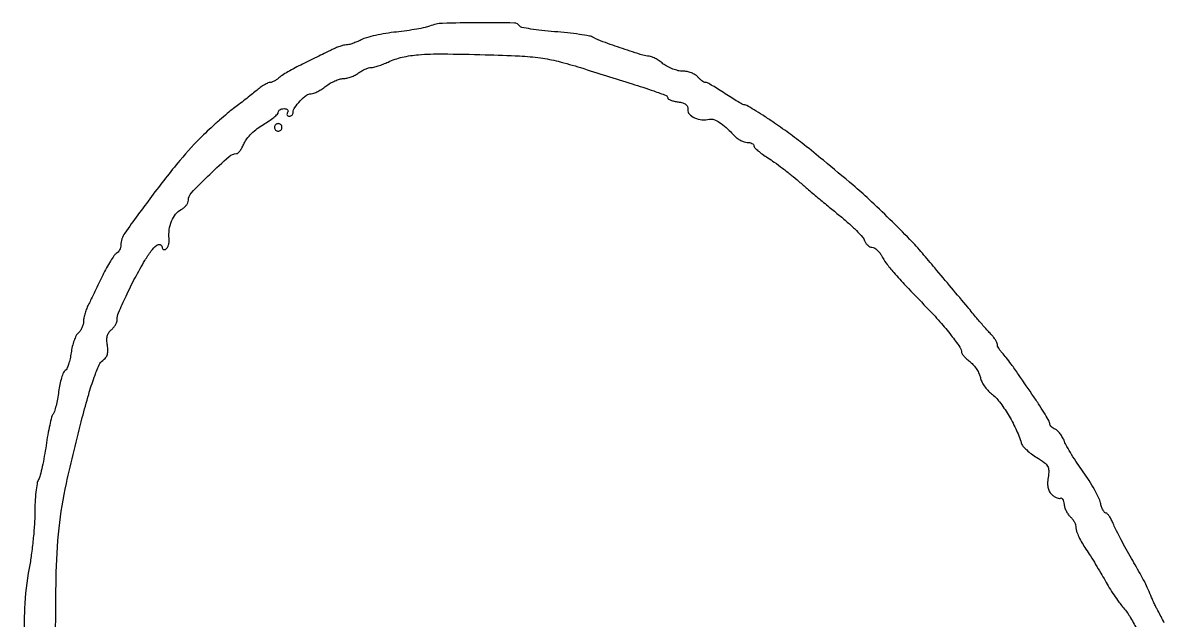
# Model space of a CAD drawing. Extents: x 166 to 1835, y 45 to 1905.
# Drawn here: x 1144.8 to 1449.5, y 1228.4 to 1387.9 of the extents above; entities that cross this region are included whole.
import ezdxf

# ---------------------------------------------------------------- set-up
doc = ezdxf.new("R2010")
doc.units = 0

msp = doc.modelspace()

# ---------------------------------------------------------------- linework, layer by layer
for points in [[(1449.531898, 1227.733053, 0.021268), (1447.850012, 1231, -0.013954), (1447.450662, 1231.748606, -0.005591), (1446.944554, 1232.79375, -0.005527), (1446.423837, 1233.932963, -0.006949), (1445.967942, 1235, 0.007222), (1445.037461, 1237.174545, 0.015844), (1444.249548, 1238.803776, 0.008852), (1443.125011, 1240.863014, 0.00099), (1440.472995, 1245.5, -0.005217), (1439.071748, 1247.99883, -0.005099), (1437.712058, 1250.545312, -0.005031), (1436.563884, 1252.804664, -0.019071), (1435.915004, 1254.25, 0.024038), (1435.429561, 1255.303174, 0.03321), (1434.88893, 1256.192188, 0.034974), (1434.368452, 1256.832291, 0.207449), (1433.98163, 1257, -0.232382), (1433.623901, 1257.175751, -0.043621), (1433.218511, 1257.807812, -0.038619), (1432.836493, 1258.696705, -0.02676), (1432.539086, 1259.75, 0.056897), (1432.046327, 1261.163849, 0.014743), (1430.934206, 1263.307812, 0.014801), (1429.512507, 1265.692545, 0.014602), (1427.946058, 1268, -0.00927), (1426.347507, 1270.301545, -0.009175), (1424.829694, 1272.668636, -0.009073), (1423.577749, 1274.787445, -0.034711), (1422.916551, 1276.169825, 0.035371), (1422.406797, 1277.231977, 0.03491), (1421.750438, 1278.216596, 0.037058), (1421.053081, 1278.992963, 0.099948), (1420.430124, 1279.38844, -0.054365), (1419.883177, 1279.669741, -0.057244), (1419.420099, 1280.05822, -0.063907), (1419.104872, 1280.48986, -0.126451), (1419, 1280.897901, 0.12858), (1418.838684, 1281.514825, 0.006009), (1417.751563, 1283.398067, 0.009597), (1416.378248, 1285.61435, 0.006718), (1414.75, 1288.060079, 0.00074), (1410.67208, 1293.991648, 0.0054), (1408.682467, 1296.810859, 0.011353), (1407.380298, 1298.530656, 0.022498), (1406.257843, 1299.821429, -0.03153), (1405.776472, 1300.395594, -0.031239), (1405.369491, 1301.027455, -0.032847), (1405.085693, 1301.623941, -0.094887), (1405, 1302.071429, 0.11503), (1404.889257, 1302.546426, 0.026868), (1404.485938, 1303.264383, 0.026315), (1403.919865, 1304.06038, 0.023167), (1403.25, 1304.828598, -0.006945), (1402.437051, 1305.702027, -0.003421), (1401.426562, 1306.833855, -0.003393), (1400.393338, 1308.023389, -0.004942), (1399.5, 1309.087185, 0.001837), (1397.118661, 1311.958928, 0.000352), (1392.773667, 1317.152265, 0.000397), (1388.291149, 1322.493693, 0.000988), (1385, 1326.393484, 0.017592), (1381.642512, 1330.084504, 0.005331), (1376.297218, 1335.445241, 0.005504), (1370.736694, 1340.785255, 0.013481), (1366.5, 1344.555472, 0.00177), (1358.545357, 1351.21088, 0.00648), (1353.435378, 1355.34485, 0.009421), (1349.305077, 1358.474331, 0.008604), (1344.934464, 1361.54437, 0.005138), (1342.356008, 1363.251691, 0.007597), (1340.056943, 1364.691159, 0.003929), (1338.092132, 1365.859186, 0.132896), (1337.5717, 1366, -0.123668), (1337.0789, 1366.12378, -0.007221), (1335.713894, 1366.88125, -0.010584), (1334.104625, 1367.850764, -0.007571), (1332.344893, 1369, 0.008009), (1330.58187, 1370.149185, 0.011086), (1328.962445, 1371.11875, 0.007834), (1327.589177, 1371.87188, 0.122092), (1327.072313, 1372, -0.122158), (1326.670519, 1372.099651, -0.035094), (1326.122259, 1372.440625, -0.033054), (1325.537397, 1372.925919, -0.02985), (1325, 1373.5, 0.086221), (1324.325484, 1374.075155, 0.043589), (1323.31513, 1374.559375, 0.041572), (1322.153836, 1374.889163, 0.048438), (1321.012414, 1375, -0.058112), (1319.777834, 1375.143974, -0.032404), (1318.328499, 1375.5875, -0.031876), (1316.901474, 1376.234183, -0.044354), (1315.727129, 1377, 0.019577), (1314.671262, 1377.7656, 0.022214), (1313.601306, 1378.4125, 0.022114), (1312.653235, 1378.876515, 0.103097), (1312.060725, 1379, -0.077111), (1310.338128, 1379.267251, -0.003914), (1304.930925, 1381.033145, -0.005736), (1299.690121, 1382.857351, -0.038645), (1297.183594, 1383.987795, 0.079555), (1296.078559, 1384.381374, 0.008812), (1293.425338, 1384.825248, 0.01056), (1290.226114, 1385.233808, 0.008366), (1286.753729, 1385.544256, -0.009232), (1283.36144, 1385.853468, -0.013782), (1280.411368, 1386.259957, -0.008713), (1277.998539, 1386.703794, -0.207368), (1277.444712, 1387.089459, 0.256671), (1276.069643, 1387.867172, 0.00362), (1266.232973, 1387.916289, 0.007096), (1256.88185, 1387.762565, 0.088721), (1253.430227, 1387.035508, -0.044126), (1252.222896, 1386.666806, -0.008399), (1249.965327, 1386.229353, -0.008902), (1247.303789, 1385.808577, -0.008077), (1244.541311, 1385.467521, 0.013994), (1241.739115, 1385.087848, 0.013931), (1238.958285, 1384.551545, 0.013903), (1236.557647, 1383.948311, 0.051783), (1235.111084, 1383.374787, -0.018663), (1234.012674, 1382.852819, -0.018322), (1232.871704, 1382.410736, -0.018554), (1231.844488, 1382.097582, -0.063642), (1231.154292, 1382.006161, 0.062509), (1230.461678, 1381.91601, 0.01798), (1229.424188, 1381.606133, 0.01779), (1228.269239, 1381.16906, 0.018065), (1227.154292, 1380.653015, -0.002457), (1225.798835, 1379.97351, -0.000828), (1223.816163, 1378.995821, -0.000824), (1221.619871, 1377.921796, -0.000944), (1219.517752, 1376.903015, 0.008891), (1217.512121, 1375.891321, 0.009758), (1215.605655, 1374.838698, 0.009257), (1214.012856, 1373.87849, 0.047523), (1213.196323, 1373.25, -0.034339), (1212.607569, 1372.771637, -0.032239), (1211.946726, 1372.367188, -0.033857), (1211.313317, 1372.086548, -0.087568), (1210.822927, 1372, 0.115772), (1210.261817, 1371.868314, 0.01984), (1209.294657, 1371.339062, 0.020697), (1208.188323, 1370.611427, 0.017166), (1207.072606, 1369.75, -0.004448), (1205.793316, 1368.709298, -0.002283), (1204.172409, 1367.426563, -0.002268), (1202.491441, 1366.121004, -0.003419), (1201.013701, 1365, 0.013919), (1199.409421, 1363.729066, 0.00564), (1197.292084, 1361.9125, 0.005575), (1195.056853, 1359.906027, 0.007058), (1193.038511, 1358, 0.02724), (1186.738355, 1351.174932, 0.012091), (1179.157903, 1341.543144, 0.0064), (1172.013456, 1331.740183, 0.155485), (1171, 1328.559946, -0.074291), (1170.907676, 1327.942008, -0.052185), (1170.632812, 1327.293512, -0.052028), (1170.228272, 1326.713631, -0.072267), (1169.75, 1326.29969, 0.097107), (1169.130686, 1325.70782, 0.014541), (1168.175058, 1324.266159, 0.015879), (1167.13754, 1322.47299, 0.013101), (1166.143814, 1320.5, -0.00203), (1165.139531, 1318.391089, -0.001764), (1164.070325, 1316.189052, -0.001775), (1163.088433, 1314.202743, -0.005222), (1162.393814, 1312.845708, 0.026348), (1161.860191, 1311.684787, 0.021407), (1161.409433, 1310.391468, 0.021913), (1161.096972, 1309.161293, 0.051274), (1161, 1308.218153, -0.059926), (1160.899085, 1307.379175, -0.043915), (1160.597469, 1306.490464, -0.044602), (1160.154448, 1305.687373, -0.071326), (1159.629682, 1305.107626, 0.10324), (1159.064432, 1304.397548, 0.029078), (1158.499199, 1303.091452, 0.027994), (1158.018383, 1301.505226, 0.026259), (1157.705507, 1299.841061, -0.021514), (1157.415148, 1298.21171, -0.026796), (1157.000585, 1296.730827, -0.0268), (1156.531486, 1295.556772, -0.146922), (1156.083525, 1295.051621, 0.159139), (1155.630874, 1294.515947, 0.022314), (1155.139442, 1293.132587, 0.023639), (1154.694979, 1291.387926, 0.018084), (1154.36955, 1289.445741, -0.012747), (1154.060637, 1287.473201, -0.015296), (1153.666385, 1285.636354, -0.014054), (1153.24687, 1284.121252, -0.0914), (1152.882733, 1283.422699, 0.101982), (1152.503268, 1282.655934, 0.008878), (1151.986632, 1280.531296, 0.011377), (1151.468459, 1277.948905, 0.008597), (1151.013109, 1275.092433, -0.008976), (1150.546521, 1272.179643, -0.010395), (1149.995155, 1269.425417, -0.009523), (1149.437133, 1267.119317, -0.058802), (1148.992227, 1265.985476, 0.080932), (1148.606275, 1264.858267, 0.014124), (1148.291467, 1262.626372, 0.015009), (1148.072793, 1259.961113, 0.012962), (1148, 1257.15371, -0.016474), (1147.893382, 1253.918725, -0.008749), (1147.559425, 1249.923254, -0.008699), (1147.074976, 1245.846776, -0.013347), (1146.500171, 1242.337968, 0.038234), (1145.283566, 1231.582732, 0.009052), (1144.956436, 1213.517024, 0.009271)], [(1153.528892, 1214, -0.003842), (1153.702078, 1239.58957, -0.02243), (1154.500213, 1253.031721, -0.028791), (1156.436875, 1264.902182, -0.008916), (1160.689714, 1282.5, -0.006571), (1162.39278, 1288.699534, -0.015287), (1163.870725, 1293.284814, -0.015801), (1165.160928, 1296.572368, -0.137142), (1166.137359, 1297.784377, 0.070428), (1166.92788, 1298.536744, 0.093212), (1167.388962, 1299.414646, 0.081639), (1167.534822, 1300.490071, 0.042347), (1167.381922, 1301.840391, -0.043292), (1167.237623, 1303.136606, -0.068001), (1167.362083, 1304.248663, -0.077793), (1167.757222, 1305.176726, -0.080241), (1168.413797, 1305.928458, 0.047733), (1169.020721, 1306.538692, 0.041364), (1169.534053, 1307.281667, 0.043448), (1169.886133, 1308.039183, 0.08728), (1170, 1308.686522, -0.101385), (1170.375574, 1310.519701, -0.008462), (1172.367544, 1314.967354, -0.011868), (1174.806122, 1319.867875, -0.013322), (1177.386902, 1324.458881, -0.024809), (1179.082845, 1327.000809, -0.068817), (1180.583555, 1328.531872, -0.246819), (1181.510654, 1328.694862, -0.326087), (1182, 1328.024316, 0.106286), (1182.082594, 1327.640158, 0.180831), (1182.311096, 1327.409799, 0.163362), (1182.654489, 1327.372641, 0.084576), (1183.059049, 1327.536494, 0.127815), (1183.447373, 1327.94264, 0.056769), (1183.734867, 1328.631636, 0.050978), (1183.887953, 1329.472831, 0.047946), (1183.872531, 1330.345511, -0.06285), (1183.900882, 1332.699181, -0.064133), (1184.514694, 1334.954983, -0.069303), (1185.614138, 1336.822229, -0.102574), (1187.067725, 1338.036245, 0.053742), (1187.80679, 1338.540541, 0.051654), (1188.432394, 1339.196884, 0.055892), (1188.859402, 1339.898789, 0.109149), (1189, 1340.535184, -0.193182), (1189.780303, 1342.47942, -0.009601), (1194.728228, 1347.455851, -0.009837), (1199.856574, 1352.227628, -0.184482), (1201.87868, 1353, 0.199787), (1202.290255, 1353.171292, 0.036995), (1202.835239, 1353.807812, 0.034567), (1203.3989, 1354.696924, 0.025443), (1203.901162, 1355.75, -0.069751), (1204.619425, 1356.966274, -0.030433), (1205.877368, 1358.361896, -0.02938), (1207.415904, 1359.704898, -0.034621), (1209.022482, 1360.77986, 0.017112), (1210.546057, 1361.723835, 0.024046), (1211.831604, 1362.674989, 0.021825), (1212.788912, 1363.529497, 0.202302), (1213, 1364.02986, -0.157985), (1213.119908, 1364.399879, -0.097153), (1213.457961, 1364.715021, -0.079059), (1213.962832, 1364.927792, -0.060338), (1214.559017, 1365, -0.066118), (1215.110654, 1364.926733, -0.138808), (1215.478525, 1364.70625, -0.191142), (1215.607943, 1364.379648, -0.139169), (1215.5, 1364, 0.082592), (1215.343488, 1363.6179, 0.161196), (1215.3746, 1363.29375, 0.182303), (1215.586039, 1363.078288, 0.108972), (1215.940983, 1363, 0.092225), (1216.345258, 1363.075208, 0.096081), (1216.688914, 1363.290392, 0.099374), (1216.918898, 1363.611389, 0.106297), (1217, 1363.988569, -0.151584), (1217.417008, 1365.332467, -0.040924), (1218.842351, 1367.082295, -0.040662), (1220.52518, 1368.57067, -0.162117), (1221.814512, 1369, 0.092896), (1222.509086, 1369.13017, 0.025511), (1223.52898, 1369.5875, 0.024858), (1224.653129, 1370.234502, 0.023646), (1225.727129, 1371, -0.034599), (1226.85593, 1371.767864, -0.029218), (1228.144155, 1372.421842, -0.030245), (1229.39399, 1372.879295, -0.068949), (1230.384859, 1373.031803, 0.05423), (1231.335552, 1373.149707, 0.030624), (1232.448884, 1373.485547, 0.030224), (1233.54321, 1373.967213, 0.043152), (1234.44113, 1374.531803, -0.030796), (1235.287717, 1375.093735, -0.027817), (1236.225576, 1375.568717, -0.028886), (1237.114679, 1375.89874, -0.074555), (1237.790001, 1376, 0.061634), (1238.534395, 1376.09211, 0.015572), (1239.709862, 1376.426774, 0.01565), (1241.039189, 1376.896717, 0.015228), (1242.348871, 1377.452847, -0.051472), (1246.114737, 1378.739198, -0.037739), (1250.482443, 1379.403158, -0.021213), (1256.864599, 1379.613845, -0.00425), (1268.247871, 1379.409845, -0.005313), (1277.449789, 1379.068806, -0.021815), (1283.006836, 1378.560068, -0.028264), (1287.771217, 1377.636718, -0.013684), (1293.747871, 1375.948427, -0.000714), (1307.506262, 1371.63056, -0.007079), (1313.253684, 1369.727933, -0.008447), (1316.566169, 1368.516023, -0.310204), (1317, 1367.884045, 0.261625), (1317.174508, 1367.573366, 0.044259), (1317.807812, 1367.260561, 0.038557), (1318.696426, 1366.992248, 0.025407), (1319.75, 1366.816422, -0.039975), (1320.988651, 1366.572463, -0.099667), (1321.806388, 1366.153936, -0.136506), (1322.247677, 1365.545804, -0.109438), (1322.359698, 1364.74152, 0.212432), (1322.785881, 1363.532962, 0.099138), (1324.170245, 1362.554021, 0.080909), (1326.122467, 1362.042194, 0.080339), (1328.141213, 1362.174395, -0.146697), (1329.326769, 1362.096522, -0.05758), (1330.800736, 1361.344194, -0.040317), (1332.592225, 1359.931967, -0.016522), (1334.792611, 1357.75, 0.047045), (1335.555857, 1357.080292, 0.038612), (1336.481461, 1356.514062, 0.040104), (1337.421902, 1356.125667, 0.078031), (1338.222241, 1356, -0.04969), (1338.902534, 1355.932226, -0.069679), (1339.477783, 1355.730208, -0.089841), (1339.864899, 1355.4322, -0.185984), (1340, 1355.081559, 0.195533), (1340.195099, 1354.601744, 0.021066), (1341.084583, 1353.762602, 0.023387), (1342.277947, 1352.822207, 0.016765), (1343.692196, 1351.881216, -0.016685), (1345.43414, 1350.722587, -0.007339), (1347.663499, 1349.080036, -0.007254), (1349.979313, 1347.267185, -0.009659), (1352.026738, 1345.549657, 0.003427), (1354.242783, 1343.643127, 0.001636), (1357.116676, 1341.220837, 0.001621), (1360.135402, 1338.709926, 0.002308), (1362.835145, 1336.5, -0.011626), (1365.237764, 1334.457344, -0.014706), (1367.356418, 1332.454688, -0.012771), (1369.021119, 1330.698234, -0.105344), (1369.56799, 1329.75, 0.067248), (1369.889104, 1329.080997, 0.065394), (1370.378777, 1328.514062, 0.07068), (1370.955625, 1328.130612, 0.111848), (1371.532204, 1328, -0.128101), (1372.149679, 1327.839163, -0.054054), (1372.853712, 1327.339062, -0.048658), (1373.529382, 1326.610757, -0.045552), (1374.068608, 1325.75, 0.043906), (1375.322581, 1323.733614, 0.018305), (1377.340353, 1321.242106, 0.010991), (1380.551834, 1317.720077, 0.002548), (1386.112211, 1311.944162, -0.011905), (1389.67157, 1308.105593, -0.016157), (1392.685622, 1304.465221, -0.013239), (1394.979627, 1301.337145, -0.142331), (1395.474009, 1299.86273, 0.159196), (1395.603244, 1299.515712, 0.017729), (1396.159541, 1298.865482, 0.020153), (1396.899486, 1298.122656, 0.015036), (1397.771239, 1297.36273, -0.044249), (1398.672682, 1296.479237, -0.033241), (1399.503132, 1295.365151, -0.034002), (1400.147665, 1294.202314, -0.0633), (1400.477646, 1293.17821, 0.069353), (1400.823877, 1292.146441, 0.034724), (1401.522839, 1290.958049, 0.033654), (1402.431201, 1289.807647, 0.042182), (1403.424659, 1288.880603, -0.061788), (1405.589972, 1286.69555, -0.028148), (1407.867939, 1283.374132, -0.027251), (1409.914303, 1279.541201, -0.032688), (1411.394804, 1275.730341, 0.09881), (1411.846206, 1274.908318, 0.029375), (1412.836027, 1273.862492, 0.028216), (1414.112384, 1272.792324, 0.02708), (1415.518201, 1271.85676, -0.022206), (1417.514995, 1270.555787, -0.108797), (1418.410009, 1269.560095, -0.130933), (1418.71878, 1268.375937, -0.038092), (1418.564044, 1266.480604, 0.033527), (1418.421658, 1264.912939, 0.064931), (1418.554749, 1263.663648, 0.07959), (1418.970803, 1262.664741, 0.081321), (1419.675696, 1261.854185, 0.034064), (1420.344132, 1261.372302, 0.047641), (1421.003244, 1261.044667, 0.057491), (1421.561563, 1260.901362, 0.21162), (1421.903695, 1261, -0.342609), (1422.155375, 1261.009475, -0.113708), (1422.415908, 1260.71352, -0.059903), (1422.64881, 1260.123098, -0.028665), (1422.810034, 1259.322621, 0.048747), (1423.034366, 1258.401354, 0.035613), (1423.451986, 1257.433796, 0.036276), (1423.98571, 1256.565575, 0.063678), (1424.560034, 1255.950176, -0.061439), (1425.111184, 1255.364866, -0.044091), (1425.57701, 1254.595621, -0.044589), (1425.894605, 1253.770076, -0.069646), (1426, 1253.017102, 0.089664), (1426.165614, 1252.101001, 0.020601), (1426.778433, 1250.647079, 0.020649), (1427.635605, 1249.00616, 0.018851), (1428.649984, 1247.389547, -0.008044), (1429.843055, 1245.57639, -0.004417), (1431.24806, 1243.320679, -0.004401), (1432.633993, 1241.005587, -0.007019), (1433.773244, 1239, 0.012214), (1434.882302, 1237.093953, 0.009668), (1436.170472, 1235.0875, 0.009798), (1437.438809, 1233.27152, 0.02391), (1438.460909, 1232, -0.043453), (1440.342994, 1229.461779, -0.024738), (1442.181851, 1226.109484, -0.023523)]]:
    msp.add_lwpolyline(points, format="xyb")
msp.add_lwpolyline([(1212, 1360, 0.099038), (1212.076342, 1359.618362, 0.097945), (1212.29375, 1359.29375, 0.097945), (1212.618362, 1359.076342, 0.099038), (1213, 1359, 0.099038), (1213.381638, 1359.076342, 0.097945), (1213.70625, 1359.29375, 0.097945), (1213.923658, 1359.618362, 0.099038), (1214, 1360, 0.099038), (1213.923658, 1360.381638, 0.097945), (1213.70625, 1360.70625, 0.097945), (1213.381638, 1360.923658, 0.099038), (1213, 1361, 0.099038), (1212.618362, 1360.923658, 0.097945), (1212.29375, 1360.70625, 0.097945), (1212.076342, 1360.381638, 0.099038)], format="xyb", close=True)

doc.saveas('drawing.dxf')
